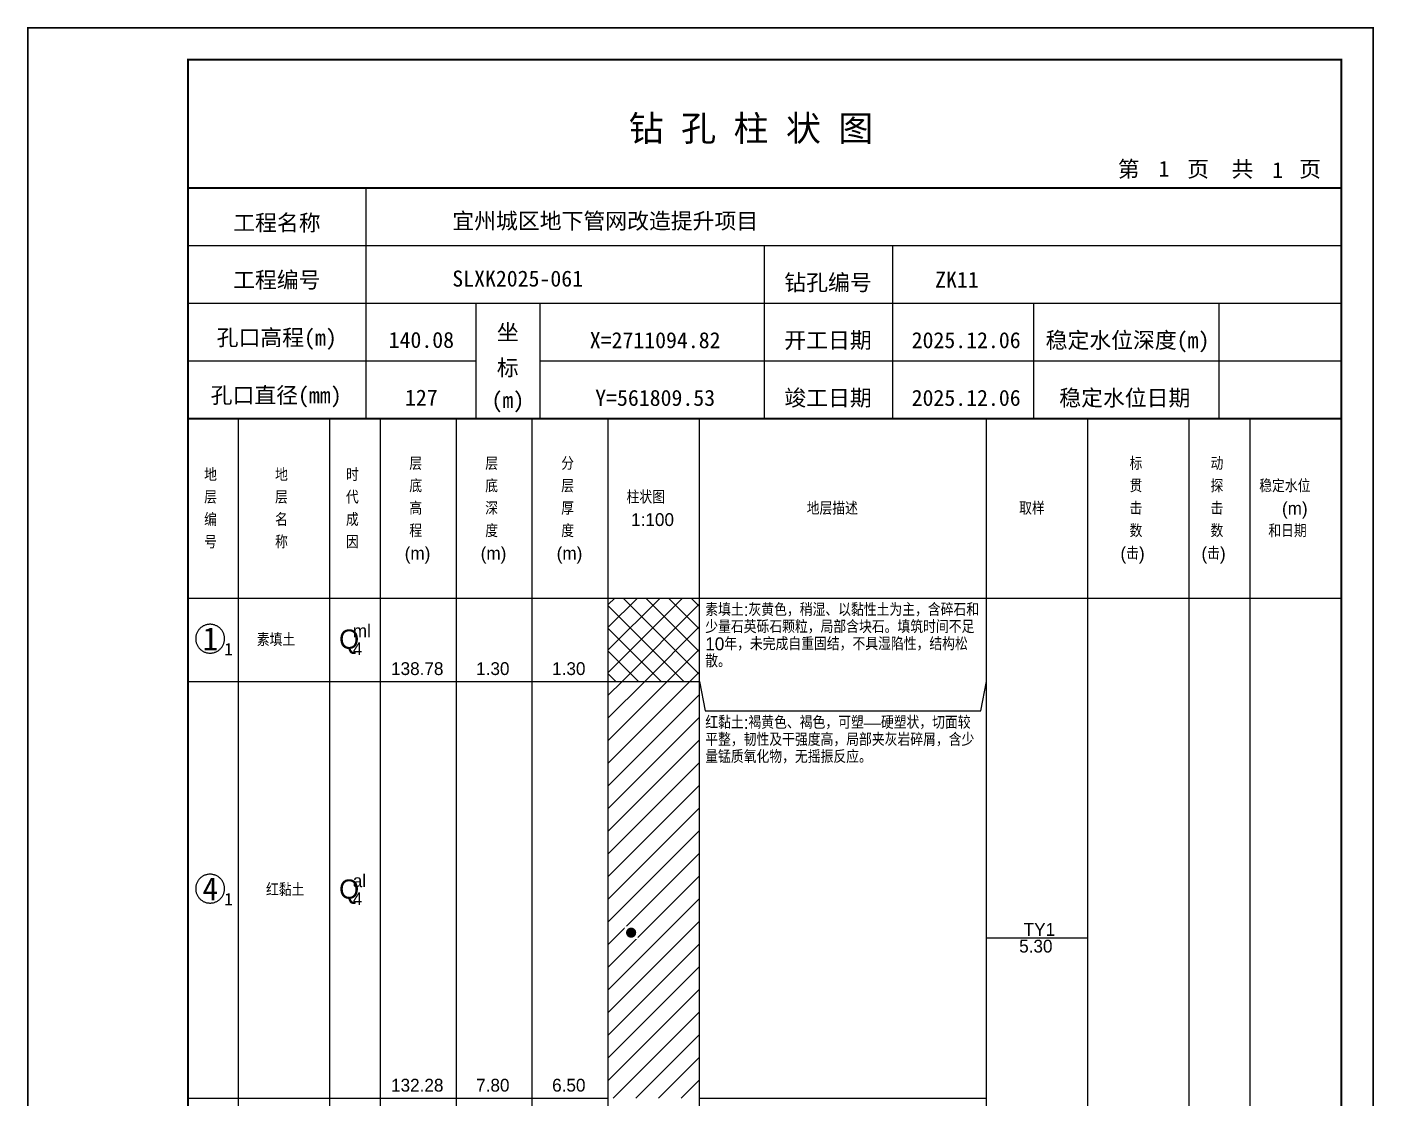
# Model space of a CAD drawing. Header units: millimetres. Extents: x 12489 to 89920, y 4630 to 4927.
# Drawn here: x 40649.3 to 40859.6, y 4759.7 to 4926.8 of the extents above; entities that cross this region are included whole.
import ezdxf
from ezdxf.enums import TextEntityAlignment as Align

# ---------------------------------------------------------------- set-up
doc = ezdxf.new("R2010")
doc.units = ezdxf.units.MM
doc.layers.add('GICAD_QUYANG', color=7, linetype='Continuous')
doc.layers.add('ZZT_TC', color=7, linetype='Continuous')
doc.styles.add('成果图图块', font='', dxfattribs={"height": 2.5})
doc.styles.add('成果图模板', font='')
doc.styles.add('成果图模板标题', font='simhei.ttf')
doc.styles.add('成果图表体', font='Comfont.shx', dxfattribs={"height": 2, "bigfont": 'Hztxt12a.shx'})
doc.styles.get('成果图图块').set_extended_font_data('FangSong_GB2312')
doc.styles.get('成果图模板').set_extended_font_data('FangSong_GB2312')

# ---------------------------------------------------------------- blocks, each defined once
blk = doc.blocks.new('DCBH-1-1-1222', base_point=(0.3, -0.11))
at = {"layer": 'ZZT_TC', "color": 7}
blk.add_polyline3d([(-0.19, 2.31, 0), (-0.3, 2.31, 0), (-0.41, 2.3, 0), (-0.52, 2.29, 0), (-0.63, 2.27, 0), (-0.73, 2.24, 0), (-0.84, 2.21, 0), (-0.95, 2.18, 0), (-1.05, 2.14, 0), (-1.15, 2.09, 0), (-1.25, 2.04, 0), (-1.35, 1.99, 0), (-1.44, 1.93, 0), (-1.53, 1.87, 0), (-1.62, 1.8, 0), (-1.7, 1.73, 0), (-1.78, 1.65, 0), (-1.86, 1.57, 0), (-1.93, 1.49, 0), (-2, 1.4, 0), (-2.06, 1.31, 0), (-2.12, 1.22, 0), (-2.17, 1.12, 0), (-2.22, 1.02, 0), (-2.27, 0.92, 0), (-2.31, 0.82, 0), (-2.34, 0.71, 0), (-2.37, 0.61, 0), (-2.4, 0.5, 0), (-2.41, 0.39, 0), (-2.43, 0.28, 0), (-2.44, 0.17, 0), (-2.44, 0.06, 0), (-2.44, -0.05, 0), (-2.43, -0.16, 0), (-2.41, -0.27, 0), (-2.4, -0.38, 0), (-2.37, -0.49, 0), (-2.34, -0.6, 0), (-2.31, -0.7, 0), (-2.27, -0.8, 0), (-2.22, -0.9, 0), (-2.17, -1, 0), (-2.12, -1.1, 0), (-2.06, -1.19, 0), (-2, -1.28, 0), (-1.93, -1.37, 0), (-1.86, -1.45, 0), (-1.78, -1.53, 0), (-1.7, -1.61, 0), (-1.62, -1.68, 0), (-1.53, -1.75, 0), (-1.44, -1.81, 0), (-1.35, -1.87, 0), (-1.25, -1.93, 0), (-1.15, -1.98, 0), (-1.05, -2.02, 0), (-0.95, -2.06, 0), (-0.84, -2.1, 0), (-0.73, -2.13, 0), (-0.63, -2.15, 0), (-0.52, -2.17, 0), (-0.41, -2.18, 0), (-0.3, -2.19, 0), (-0.19, -2.19, 0), (-0.08, -2.19, 0), (0.03, -2.18, 0), (0.14, -2.17, 0), (0.25, -2.15, 0), (0.36, -2.13, 0), (0.47, -2.1, 0), (0.57, -2.06, 0), (0.67, -2.02, 0), (0.77, -1.98, 0), (0.87, -1.93, 0), (0.97, -1.87, 0), (1.06, -1.81, 0), (1.15, -1.75, 0), (1.24, -1.68, 0), (1.32, -1.61, 0), (1.4, -1.53, 0), (1.48, -1.45, 0), (1.55, -1.37, 0), (1.62, -1.28, 0), (1.68, -1.19, 0), (1.74, -1.1, 0), (1.8, -1, 0), (1.85, -0.9, 0), (1.89, -0.8, 0), (1.93, -0.7, 0), (1.97, -0.6, 0), (2, -0.49, 0), (2.02, -0.38, 0), (2.04, -0.27, 0), (2.05, -0.16, 0), (2.06, -0.05, 0), (2.06, 0.06, 0), (2.06, 0.17, 0), (2.05, 0.28, 0), (2.04, 0.39, 0), (2.02, 0.5, 0), (2, 0.61, 0), (1.97, 0.71, 0), (1.93, 0.82, 0), (1.89, 0.92, 0), (1.85, 1.02, 0), (1.8, 1.12, 0), (1.74, 1.22, 0), (1.68, 1.31, 0), (1.62, 1.4, 0), (1.55, 1.49, 0), (1.48, 1.57, 0), (1.4, 1.65, 0), (1.32, 1.73, 0), (1.24, 1.8, 0), (1.15, 1.87, 0), (1.06, 1.93, 0), (0.97, 1.99, 0), (0.87, 2.04, 0), (0.77, 2.09, 0), (0.67, 2.14, 0), (0.57, 2.18, 0), (0.47, 2.21, 0), (0.36, 2.24, 0), (0.25, 2.27, 0), (0.14, 2.29, 0), (0.03, 2.3, 0), (-0.08, 2.31, 0), (-0.19, 2.31, 0)], dxfattribs=at)
at = {"style": '成果图图块'}
blk.add_text('1', height=3.57, dxfattribs=at).set_placement((-0.16, -1.74), align=Align.CENTER)
blk.add_text('1', height=1.91, dxfattribs=at).set_placement((2.03, -2.53))
blk = doc.blocks.new('DCBH-1-1-1223', base_point=(0.3, -0.11))
at = {"layer": 'ZZT_TC', "color": 7}
blk.add_polyline3d([(-0.19, 2.31, 0), (-0.3, 2.31, 0), (-0.41, 2.3, 0), (-0.52, 2.29, 0), (-0.63, 2.27, 0), (-0.73, 2.24, 0), (-0.84, 2.21, 0), (-0.95, 2.18, 0), (-1.05, 2.14, 0), (-1.15, 2.09, 0), (-1.25, 2.04, 0), (-1.35, 1.99, 0), (-1.44, 1.93, 0), (-1.53, 1.87, 0), (-1.62, 1.8, 0), (-1.7, 1.73, 0), (-1.78, 1.65, 0), (-1.86, 1.57, 0), (-1.93, 1.49, 0), (-2, 1.4, 0), (-2.06, 1.31, 0), (-2.12, 1.22, 0), (-2.17, 1.12, 0), (-2.22, 1.02, 0), (-2.27, 0.92, 0), (-2.31, 0.82, 0), (-2.34, 0.71, 0), (-2.37, 0.61, 0), (-2.4, 0.5, 0), (-2.41, 0.39, 0), (-2.43, 0.28, 0), (-2.44, 0.17, 0), (-2.44, 0.06, 0), (-2.44, -0.05, 0), (-2.43, -0.16, 0), (-2.41, -0.27, 0), (-2.4, -0.38, 0), (-2.37, -0.49, 0), (-2.34, -0.6, 0), (-2.31, -0.7, 0), (-2.27, -0.8, 0), (-2.22, -0.9, 0), (-2.17, -1, 0), (-2.12, -1.1, 0), (-2.06, -1.19, 0), (-2, -1.28, 0), (-1.93, -1.37, 0), (-1.86, -1.45, 0), (-1.78, -1.53, 0), (-1.7, -1.61, 0), (-1.62, -1.68, 0), (-1.53, -1.75, 0), (-1.44, -1.81, 0), (-1.35, -1.87, 0), (-1.25, -1.93, 0), (-1.15, -1.98, 0), (-1.05, -2.02, 0), (-0.95, -2.06, 0), (-0.84, -2.1, 0), (-0.73, -2.13, 0), (-0.63, -2.15, 0), (-0.52, -2.17, 0), (-0.41, -2.18, 0), (-0.3, -2.19, 0), (-0.19, -2.19, 0), (-0.08, -2.19, 0), (0.03, -2.18, 0), (0.14, -2.17, 0), (0.25, -2.15, 0), (0.36, -2.13, 0), (0.47, -2.1, 0), (0.57, -2.06, 0), (0.67, -2.02, 0), (0.77, -1.98, 0), (0.87, -1.93, 0), (0.97, -1.87, 0), (1.06, -1.81, 0), (1.15, -1.75, 0), (1.24, -1.68, 0), (1.32, -1.61, 0), (1.4, -1.53, 0), (1.48, -1.45, 0), (1.55, -1.37, 0), (1.62, -1.28, 0), (1.68, -1.19, 0), (1.74, -1.1, 0), (1.8, -1, 0), (1.85, -0.9, 0), (1.89, -0.8, 0), (1.93, -0.7, 0), (1.97, -0.6, 0), (2, -0.49, 0), (2.02, -0.38, 0), (2.04, -0.27, 0), (2.05, -0.16, 0), (2.06, -0.05, 0), (2.06, 0.06, 0), (2.06, 0.17, 0), (2.05, 0.28, 0), (2.04, 0.39, 0), (2.02, 0.5, 0), (2, 0.61, 0), (1.97, 0.71, 0), (1.93, 0.82, 0), (1.89, 0.92, 0), (1.85, 1.02, 0), (1.8, 1.12, 0), (1.74, 1.22, 0), (1.68, 1.31, 0), (1.62, 1.4, 0), (1.55, 1.49, 0), (1.48, 1.57, 0), (1.4, 1.65, 0), (1.32, 1.73, 0), (1.24, 1.8, 0), (1.15, 1.87, 0), (1.06, 1.93, 0), (0.97, 1.99, 0), (0.87, 2.04, 0), (0.77, 2.09, 0), (0.67, 2.14, 0), (0.57, 2.18, 0), (0.47, 2.21, 0), (0.36, 2.24, 0), (0.25, 2.27, 0), (0.14, 2.29, 0), (0.03, 2.3, 0), (-0.08, 2.31, 0), (-0.19, 2.31, 0)], dxfattribs=at)
at = {"style": '成果图图块'}
blk.add_text('4', height=3.57, dxfattribs=at).set_placement((-0.16, -1.74), align=Align.CENTER)
blk.add_text('1', height=1.91, dxfattribs=at).set_placement((2.03, -2.53))
blk = doc.blocks.new('gkqy1.dwg', base_point=(0.8, 0))
blk.add_wipeout([(-0.2, -0.2), (1.8, -0.2), (1.8, 1.8), (-0.2, 1.8)])
at = {"layer": 'GICAD_QUYANG'}
h = blk.add_hatch(color=7, dxfattribs=at)
edge = h.paths.add_edge_path()
edge.add_arc((0.8, 0.8), 0.8, 0, 360)
blk = doc.blocks.new('钻孔柱状图路桥昇龙制图梁世成校核莫家里.dwg129', base_point=(25, 236))
for p, q in [((52.82, 236), (52.82, 272)), ((25, 263), (205, 263)), ((115, 236), (115, 263)), ((135, 236), (135, 263)), ((25, 254), (205, 254)), ((70, 236), (70, 254)), ((80, 236), (80, 254)), ((157, 236), (157, 254)), ((185.95, 236), (185.95, 254)), ((25, 245), (70, 245)), ((80, 245), (205, 245))]:
    blk.add_line(p, q)
for points, const_width in [([(0, 0), (210, 0), (210, 297), (0, 297)], 0.25), ([(25, 5), (205, 5), (205, 292), (25, 292)], 0.3)]:
    blk.add_lwpolyline(points, close=True, dxfattribs=dict(const_width=const_width))
at = {"const_width": 0.3}
for points in [[(25, 272), (205, 272)], [(25, 236), (205, 236)]]:
    blk.add_lwpolyline(points, dxfattribs=at)
for s, height, style, p in [('钻 孔 柱 状 图', 4, '成果图模板标题', (93.8, 279.31)), ('第', 2.5, '成果图模板', (170.12, 273.7)), ('页', 2.5, '成果图模板', (180.96, 273.7)), ('共', 2.5, '成果图模板', (187.88, 273.7)), ('页', 2.5, '成果图模板', (198.44, 273.7)), ('工程名称', 2.5, '成果图模板', (32.07, 265.32)), ('宜州城区地下管网改造提升项目', 2.5, '成果图模板', (66.26, 265.61)), ('工程编号', 2.5, '成果图模板', (32.05, 256.41)), ('SLXK2025-061', 2.5, '成果图模板', (66.26, 256.61)), ('钻孔编号', 2.5, '成果图模板', (118.08, 256)), ('ZK11', 2.5, '成果图模板', (141.61, 256.43)), ('孔口高程(m)', 2.5, '成果图模板', (29.48, 247.41)), ('坐', 2.5, '成果图模板', (73.21, 248.24)), ('开工日期', 2.5, '成果图模板', (118.08, 247)), ('稳定水位深度(m)', 2.5, '成果图模板', (158.86, 247)), ('标', 2.5, '成果图模板', (73.21, 242.7)), ('孔口直径(mm)', 2.5, '成果图模板', (28.54, 238.41)), ('(m) ', 2.5, '成果图模板', (72.38, 237.65)), ('竣工日期', 2.5, '成果图模板', (118.08, 238)), ('稳定水位日期', 2.5, '成果图模板', (160.99, 238))]:
    blk.add_text(s, height=height, dxfattribs=dict(style=style)).set_placement(p)
at = {"style": '成果图模板'}
for s, p in [('1', (177.35, 273.74)), ('1', (195.08, 273.53)), ('140.08', (61.43, 247.04)), ('X=2711094.82', (97.92, 247)), ('2025.12.06', (146.46, 247)), ('127', (61.43, 238.04)), ('Y=561809.53', (97.92, 238)), ('2025.12.06', (146.46, 238))]:
    blk.add_text(s, height=2.5, dxfattribs=at).set_placement(p, align=Align.CENTER)

msp = doc.modelspace()

# ---------------------------------------------------------------- hatches: boundary and pattern name
at = {"linetype": 'Continuous'}
h = msp.add_hatch(dxfattribs=at)
h.set_pattern_fill('GKSTT', scale=0.5, style=0, pattern_type=2)
h.set_pattern_definition([(45, (0, 0), (-1.76776695, 1.76776695), []), (135, (0, 0), (-1.76776695, -1.76776695), [])])
h.paths.add_polyline_path([(40740.06, 4824.71), (40754.29, 4824.71), (40754.29, 4837.71), (40740.06, 4837.71)])
h = msp.add_hatch(dxfattribs=at)
h.set_pattern_fill('GKNXT', scale=0.5, style=0, pattern_type=2)
h.set_pattern_definition([(45, (0, 0), (-1.76776695, 1.76776695), [])])
h.paths.add_polyline_path([(40740.06, 4759.71), (40754.29, 4759.71), (40754.29, 4824.71), (40740.06, 4824.71)])

# ---------------------------------------------------------------- linework, layer by layer
at = {"color": 0}
for p, q in [((40674.45, 4837.71), (40682.35, 4837.71)), ((40674.45, 4824.71), (40674.45, 4837.71)), ((40682.35, 4824.71), (40682.35, 4837.71)), ((40674.45, 4824.71), (40682.35, 4824.71)), ((40674.45, 4824.71), (40682.35, 4824.71)), ((40674.45, 4759.71), (40674.45, 4824.71)), ((40682.35, 4759.71), (40682.35, 4824.71)), ((40674.45, 4759.71), (40682.35, 4759.71))]:
    msp.add_line(p, q, dxfattribs=at)
for points in [[(40674.45, 4865.71), (40682.35, 4865.71)], [(40674.45, 4837.71), (40674.45, 4865.71)], [(40682.35, 4837.71), (40682.35, 4865.71)], [(40682.35, 4865.71), (40696.58, 4865.71)], [(40682.35, 4837.71), (40682.35, 4865.71)], [(40696.58, 4837.71), (40696.58, 4865.71)], [(40696.58, 4865.71), (40704.49, 4865.71)], [(40696.58, 4837.71), (40696.58, 4865.71)], [(40704.49, 4837.71), (40704.49, 4865.71)], [(40704.49, 4865.71), (40716.35, 4865.71)], [(40704.49, 4837.71), (40704.49, 4865.71)], [(40716.35, 4837.71), (40716.35, 4865.71)], [(40716.35, 4865.71), (40728.2, 4865.71)], [(40716.35, 4837.71), (40716.35, 4865.71)], [(40728.2, 4837.71), (40728.2, 4865.71)], [(40728.2, 4865.71), (40740.06, 4865.71)], [(40728.2, 4837.71), (40728.2, 4865.71)], [(40740.06, 4837.71), (40740.06, 4865.71)], [(40740.06, 4865.71), (40754.29, 4865.71)], [(40740.06, 4837.71), (40740.06, 4865.71)], [(40754.29, 4837.71), (40754.29, 4865.71)], [(40754.29, 4865.71), (40799.11, 4865.71)], [(40754.29, 4837.71), (40754.29, 4865.71)], [(40799.11, 4837.71), (40799.11, 4865.71)], [(40799.11, 4865.71), (40814.92, 4865.71)], [(40799.11, 4837.71), (40799.11, 4865.71)], [(40814.92, 4837.71), (40814.92, 4865.71)], [(40814.92, 4865.71), (40830.73, 4865.71)], [(40814.92, 4837.71), (40814.92, 4865.71)], [(40830.73, 4837.71), (40830.73, 4865.71)], [(40830.73, 4865.71), (40840.22, 4865.71)], [(40830.73, 4837.71), (40830.73, 4865.71)], [(40840.22, 4837.71), (40840.22, 4865.71)], [(40840.22, 4865.71), (40854.45, 4865.71)], [(40840.22, 4837.71), (40840.22, 4865.71)], [(40854.45, 4837.71), (40854.45, 4865.71)], [(40674.45, 4837.71), (40682.35, 4837.71)], [(40674.45, 4643.71), (40674.45, 4837.71)], [(40674.45, 4837.71), (40682.35, 4837.71)], [(40682.35, 4643.71), (40682.35, 4837.71)], [(40682.35, 4837.71), (40696.58, 4837.71)], [(40682.35, 4643.71), (40682.35, 4837.71)], [(40682.35, 4837.71), (40696.58, 4837.71)], [(40682.35, 4837.71), (40696.58, 4837.71)], [(40682.35, 4824.71), (40682.35, 4837.71)], [(40696.58, 4643.71), (40696.58, 4837.71)], [(40696.58, 4824.71), (40696.58, 4837.71)], [(40696.58, 4837.71), (40704.49, 4837.71)], [(40696.58, 4643.71), (40696.58, 4837.71)], [(40696.58, 4837.71), (40704.49, 4837.71)], [(40696.58, 4837.71), (40704.49, 4837.71)], [(40696.58, 4824.71), (40696.58, 4837.71)], [(40704.49, 4643.71), (40704.49, 4837.71)], [(40704.49, 4824.71), (40704.49, 4837.71)], [(40704.49, 4837.71), (40716.35, 4837.71)], [(40704.49, 4643.71), (40704.49, 4837.71)], [(40704.49, 4837.71), (40716.35, 4837.71)], [(40704.49, 4837.71), (40716.35, 4837.71)], [(40704.49, 4824.71), (40704.49, 4837.71)], [(40716.35, 4643.71), (40716.35, 4837.71)], [(40716.35, 4824.71), (40716.35, 4837.71)], [(40716.35, 4837.71), (40728.2, 4837.71)], [(40716.35, 4643.71), (40716.35, 4837.71)], [(40716.35, 4837.71), (40728.2, 4837.71)], [(40716.35, 4837.71), (40728.2, 4837.71)], [(40716.35, 4824.71), (40716.35, 4837.71)], [(40728.2, 4643.71), (40728.2, 4837.71)], [(40728.2, 4824.71), (40728.2, 4837.71)], [(40728.2, 4837.71), (40740.06, 4837.71)], [(40728.2, 4643.71), (40728.2, 4837.71)], [(40728.2, 4837.71), (40740.06, 4837.71)], [(40728.2, 4837.71), (40740.06, 4837.71)], [(40728.2, 4824.71), (40728.2, 4837.71)], [(40740.06, 4643.71), (40740.06, 4837.71)], [(40740.06, 4824.71), (40740.06, 4837.71)], [(40740.06, 4837.71), (40754.29, 4837.71)], [(40740.06, 4643.71), (40740.06, 4837.71)], [(40740.06, 4837.71), (40754.29, 4837.71)], [(40754.29, 4643.71), (40754.29, 4837.71)], [(40754.29, 4837.71), (40799.11, 4837.71)], [(40754.29, 4643.71), (40754.29, 4837.71)], [(40754.29, 4837.71), (40799.11, 4837.71)], [(40754.29, 4824.71), (40754.29, 4837.71)], [(40799.11, 4643.71), (40799.11, 4837.71)], [(40799.11, 4824.71), (40799.11, 4837.71)], [(40799.11, 4837.71), (40814.92, 4837.71)], [(40799.11, 4643.71), (40799.11, 4837.71)], [(40799.11, 4837.71), (40814.92, 4837.71)], [(40814.92, 4643.71), (40814.92, 4837.71)], [(40814.92, 4837.71), (40830.73, 4837.71)], [(40814.92, 4643.71), (40814.92, 4837.71)], [(40814.92, 4837.71), (40830.73, 4837.71)], [(40830.73, 4643.71), (40830.73, 4837.71)], [(40830.73, 4837.71), (40840.22, 4837.71)], [(40830.73, 4643.71), (40830.73, 4837.71)], [(40830.73, 4837.71), (40840.22, 4837.71)], [(40840.22, 4643.71), (40840.22, 4837.71)], [(40840.22, 4837.71), (40854.45, 4837.71)], [(40840.22, 4643.71), (40840.22, 4837.71)], [(40840.22, 4837.71), (40854.45, 4837.71)], [(40854.45, 4643.71), (40854.45, 4837.71)], [(40682.35, 4824.71), (40696.58, 4824.71)], [(40682.35, 4824.71), (40696.58, 4824.71)], [(40682.35, 4759.71), (40682.35, 4824.71)], [(40696.58, 4759.71), (40696.58, 4824.71)], [(40696.58, 4824.71), (40704.49, 4824.71)], [(40696.58, 4824.71), (40704.49, 4824.71)], [(40696.58, 4759.71), (40696.58, 4824.71)], [(40704.49, 4759.71), (40704.49, 4824.71)], [(40704.49, 4824.71), (40716.35, 4824.71)], [(40704.49, 4824.71), (40716.35, 4824.71)], [(40704.49, 4759.71), (40704.49, 4824.71)], [(40716.35, 4759.71), (40716.35, 4824.71)], [(40716.35, 4824.71), (40728.2, 4824.71)], [(40716.35, 4824.71), (40728.2, 4824.71)], [(40716.35, 4759.71), (40716.35, 4824.71)], [(40728.2, 4759.71), (40728.2, 4824.71)], [(40728.2, 4824.71), (40740.06, 4824.71)], [(40728.2, 4824.71), (40740.06, 4824.71)], [(40728.2, 4759.71), (40728.2, 4824.71)], [(40740.06, 4759.71), (40740.06, 4824.71)], [(40754.29, 4824.71), (40755.19, 4820.11)], [(40754.29, 4759.71), (40754.29, 4824.71)], [(40798.22, 4820.11), (40799.11, 4824.71)], [(40799.11, 4759.71), (40799.11, 4824.71)], [(40755.19, 4820.11), (40798.22, 4820.11)], [(40799.11, 4784.71), (40814.92, 4784.71)], [(40682.35, 4759.71), (40696.58, 4759.71)], [(40696.58, 4759.71), (40704.49, 4759.71)], [(40704.49, 4759.71), (40716.35, 4759.71)], [(40716.35, 4759.71), (40728.2, 4759.71)], [(40728.2, 4759.71), (40740.06, 4759.71)], [(40754.29, 4759.71), (40799.11, 4759.71)]]:
    msp.add_lwpolyline(points, dxfattribs=at)
at = {"color": 7, "flags": 128}
msp.add_lwpolyline([(40740.06, 4824.71), (40754.29, 4824.71)], dxfattribs=at)

# ---------------------------------------------------------------- block references
for name, p in [('DCBH-1-1-1222', (40678.4, 4831.21)), ('DCBH-1-1-1223', (40678.4, 4792.21))]:
    msp.add_blockref(name, p)

# ---------------------------------------------------------------- texts
at = {"color": 0, "style": '成果图表体'}
for s, height, p in [('层', 2, (40709, 4857.71)), ('层', 2, (40720.85, 4857.71)), ('分', 2, (40732.71, 4857.71)), ('标', 2, (40821.41, 4857.71)), ('动', 2, (40834.05, 4857.71)), ('地', 2, (40676.98, 4855.96)), ('地', 2, (40688.05, 4855.96)), ('时', 2, (40699.11, 4855.96)), ('底', 2, (40709, 4854.21)), ('底', 2, (40720.85, 4854.21)), ('层', 2, (40732.71, 4854.21)), ('贯', 2, (40821.41, 4854.21)), ('探', 2, (40834.05, 4854.21)), ('稳定水位', 2, (40841.65, 4854.21)), ('层', 2, (40676.98, 4852.46)), ('层', 2, (40688.05, 4852.46)), ('代', 2, (40699.11, 4852.46)), ('高', 2, (40709, 4850.71)), ('深', 2, (40720.85, 4850.71)), ('厚', 2, (40732.71, 4850.71)), ('柱状图', 2, (40742.91, 4852.46)), ('地层描述', 2, (40771.02, 4850.71)), ('取样', 2, (40804.18, 4850.71)), ('击', 2, (40821.41, 4850.71)), ('击', 2, (40834.05, 4850.71)), ('(m)', 2, (40845.2, 4850.71)), ('编', 2, (40676.98, 4848.96)), ('名', 2, (40688.05, 4848.96)), ('成', 2, (40699.11, 4848.96)), ('1:100', 2, (40743.62, 4848.96)), ('程', 2, (40709, 4847.21)), ('度', 2, (40720.85, 4847.21)), ('度', 2, (40732.71, 4847.21)), ('数', 2, (40821.41, 4847.21)), ('数', 2, (40834.05, 4847.21)), ('和日期', 2, (40843.07, 4847.21)), ('号', 2, (40676.98, 4845.46)), ('称', 2, (40688.05, 4845.46)), ('因', 2, (40699.11, 4845.46)), ('(m)', 2, (40708.28, 4843.71)), ('(m)', 2, (40720.14, 4843.71)), ('(m)', 2, (40732, 4843.71)), ('(击)', 2, (40819.99, 4843.71)), ('(击)', 2, (40832.63, 4843.71)), ('ml', 2, (40700.18, 4831.61)), ('素填土', 2, (40685.2, 4830.21)), ('Q', 3, (40698.05, 4829.81)), ('4', 2, (40700.18, 4828.81)), ('138.78', 2, (40706.15, 4825.71)), ('1.30', 2, (40719.43, 4825.71)), ('1.30', 2, (40731.29, 4825.71)), ('Q', 3, (40698.05, 4790.81)), ('al', 2, (40700.18, 4792.61)), ('红黏土', 2, (40686.63, 4791.21)), ('4', 2, (40700.18, 4789.81)), ('TY1', 2, (40804.89, 4785.01)), ('5.30', 2, (40804.18, 4782.41)), ('132.28', 2, (40706.15, 4760.71)), ('7.80', 2, (40719.43, 4760.71)), ('6.50', 2, (40731.29, 4760.71))]:
    msp.add_text(s, height=height, dxfattribs=at).set_placement(p)
at = {"color": 0, "char_height": 2, "width": 43.0292, "attachment_point": 1, "line_spacing_factor": 0.8, "style": '成果图表体'}
for s, insert in [('素填土:灰黄色，稍湿、以黏性土为主，含碎石和少量石英砾石颗粒，局部含块石。填筑时间不足10年，未完成自重固结，不具湿陷性，结构松散。', (40755.19, 4836.91)), ('红黏土:褐黄色、褐色，可塑—硬塑状，切面较平整，韧性及干强度高，局部夹灰岩碎屑，含少量锰质氧化物，无摇振反应。', (40755.19, 4819.31))]:
    msp.add_mtext(s, dxfattribs=dict(at, insert=insert))

# ---------------------------------------------------------------- next in the draw order: block references
msp.add_blockref('gkqy1.dwg', (40743.62, 4784.71))

# ---------------------------------------------------------------- next in the draw order: block references
msp.add_blockref('钻孔柱状图路桥昇龙制图梁世成校核莫家里.dwg129', (40674.45, 4865.71))

doc.saveas('drawing.dxf')
